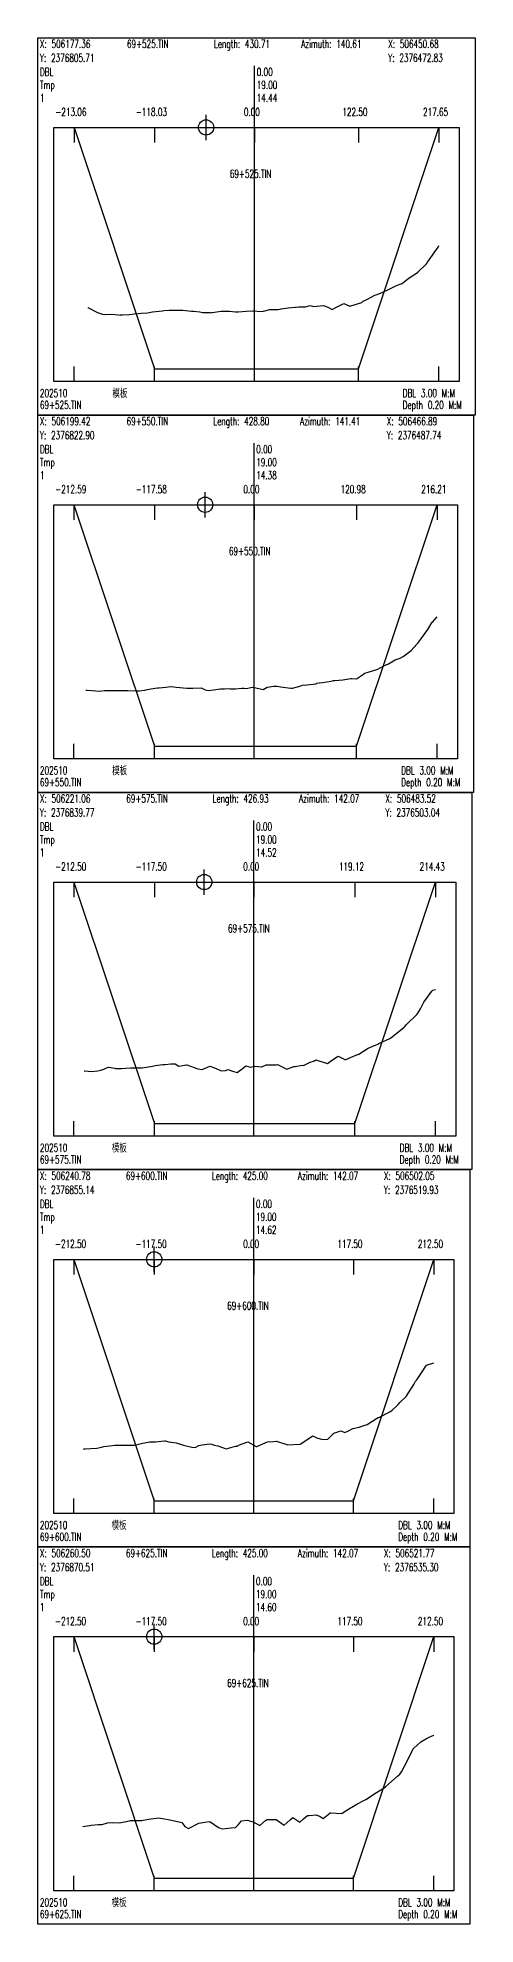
# Model space of a CAD drawing. Extents: x 1 to 194, y -24202 to 0.
# Drawn here: x 1 to 173, y -11284 to -10542 of the extents above; entities that cross this region are included whole.
import ezdxf

# ---------------------------------------------------------------- set-up
doc = ezdxf.new("R2010")
doc.units = 0
doc.header["$MEASUREMENT"] = 0
doc.layers.add('LABELS', color=7, linetype='Continuous')
doc.layers.add('XSECTION', color=7, linetype='Continuous')
doc.styles.get("Standard").update_dxf_attribs({"font": 'txt.shx'})

msp = doc.modelspace()

# ---------------------------------------------------------------- linework, layer by layer
at = {"color": 1}
for p, q in [((62.21, -10577.09), (72.21, -10577.09)), ((67.21, -10582.09), (67.21, -10572.09)), ((61.86, -10725.57), (71.86, -10725.57)), ((66.86, -10730.57), (66.86, -10720.57)), ((61.52, -10874.05), (71.52, -10874.05)), ((66.52, -10879.05), (66.52, -10869.05)), ((41.83, -11022.52), (51.83, -11022.52)), ((46.83, -11027.52), (46.83, -11017.52)), ((41.83, -11171), (51.83, -11171)), ((46.83, -11176), (46.83, -11166))]:
    msp.add_line(p, q, dxfattribs=at)
for centre in [(67.21, -10577.09), (66.86, -10725.57), (66.52, -10874.05), (46.83, -11022.52), (46.83, -11171)]:
    msp.add_circle(centre, 3, dxfattribs=at)
at = {"layer": 'XSECTION', "color": 0, "linetype": 'Continuous'}
for points in [[(1, -10541.81), (173.11, -10541.81), (173.11, -10690.27), (1, -10690.27), (1, -10541.81)], [(86.29, -10677.09), (86.29, -10552.86)], [(86.29, -10677.09), (86.29, -10552.86)], [(7.3, -10577.09), (166.82, -10577.09), (166.82, -10677.09), (7.3, -10677.09), (7.3, -10577.09)], [(15.27, -10577.09), (15.27, -10583.03)], [(15.27, -10577.09), (46.95, -10672.09)], [(15.27, -10577.09), (46.95, -10672.09)], [(46.95, -10577.09), (46.95, -10583.03)], [(86.29, -10577.09), (86.29, -10583.03)], [(127.12, -10577.09), (127.12, -10583.03)], [(127.12, -10672.09), (158.84, -10577.09)], [(127.12, -10672.09), (158.84, -10577.09)], [(158.84, -10577.09), (158.84, -10583.03)], [(15.27, -10677.09), (15.27, -10671.16)], [(46.95, -10677.09), (46.95, -10671.16)], [(46.95, -10672.09), (86.29, -10672.09)], [(46.95, -10672.09), (46.95, -10672.09)], [(46.95, -10672.09), (86.29, -10672.09)], [(86.29, -10677.09), (86.29, -10671.16)], [(86.29, -10672.09), (127.12, -10672.09)], [(86.29, -10672.09), (127.12, -10672.09)], [(127.12, -10677.09), (127.12, -10671.16)], [(127.12, -10672.09), (127.12, -10672.09)], [(158.84, -10677.09), (158.84, -10671.16)], [(1, -10690.28), (172.41, -10690.28), (172.41, -10838.75), (1, -10838.75), (1, -10690.28)], [(86.1, -10825.57), (86.1, -10701.33)], [(86.1, -10825.57), (86.1, -10701.33)], [(7.3, -10725.57), (166.11, -10725.57), (166.11, -10825.57), (7.3, -10825.57), (7.3, -10725.57)], [(15.24, -10725.57), (15.24, -10731.51)], [(15.24, -10725.57), (46.91, -10820.57)], [(15.24, -10725.57), (46.91, -10820.57)], [(46.91, -10725.57), (46.91, -10731.51)], [(86.1, -10725.57), (86.1, -10731.51)], [(126.43, -10725.57), (126.43, -10731.51)], [(126.43, -10820.57), (158.17, -10725.57)], [(126.43, -10820.57), (158.17, -10725.57)], [(158.17, -10725.57), (158.17, -10731.51)], [(15.24, -10825.57), (15.24, -10819.63)], [(46.91, -10825.57), (46.91, -10819.63)], [(46.91, -10820.57), (86.1, -10820.57)], [(46.91, -10820.57), (46.91, -10820.57)], [(46.91, -10820.57), (86.1, -10820.57)], [(86.1, -10825.57), (86.1, -10819.63)], [(86.1, -10820.57), (126.43, -10820.57)], [(86.1, -10820.57), (126.43, -10820.57)], [(126.43, -10825.57), (126.43, -10819.63)], [(126.43, -10820.57), (126.43, -10820.57)], [(158.17, -10825.57), (158.17, -10819.63)], [(1, -10838.76), (171.71, -10838.76), (171.71, -10987.22), (1, -10987.22), (1, -10838.76)], [(86.03, -10974.05), (86.03, -10849.81)], [(86.03, -10974.05), (86.03, -10849.81)], [(7.3, -10874.05), (165.42, -10874.05), (165.42, -10974.05), (7.3, -10974.05), (7.3, -10874.05)], [(15.2, -10874.05), (15.2, -10879.98)], [(15.2, -10874.05), (46.87, -10969.05)], [(15.2, -10874.05), (46.87, -10969.05)], [(46.87, -10874.05), (46.87, -10879.98)], [(86.03, -10874.05), (86.03, -10879.98)], [(125.74, -10874.05), (125.74, -10879.98)], [(125.74, -10969.05), (157.51, -10874.05)], [(125.74, -10969.05), (157.51, -10874.05)], [(157.51, -10874.05), (157.51, -10879.98)], [(15.2, -10974.05), (15.2, -10968.11)], [(46.87, -10974.05), (46.87, -10968.11)], [(46.87, -10969.05), (86.03, -10969.05)], [(46.87, -10969.05), (46.87, -10969.05)], [(46.87, -10969.05), (86.03, -10969.05)], [(86.03, -10974.05), (86.03, -10968.11)], [(86.03, -10969.05), (125.74, -10969.05)], [(86.03, -10969.05), (125.74, -10969.05)], [(125.74, -10974.05), (125.74, -10968.11)], [(125.74, -10969.05), (125.74, -10969.05)], [(157.51, -10974.05), (157.51, -10968.11)], [(1, -10987.23), (171, -10987.23), (171, -11135.7), (1, -11135.7), (1, -10987.23)], [(86, -11122.52), (86, -10998.29)], [(86, -11122.52), (86, -10998.29)], [(7.3, -11022.52), (164.7, -11022.52), (164.7, -11122.52), (7.3, -11122.52), (7.3, -11022.52)], [(15.17, -11022.52), (15.17, -11028.46)], [(15.17, -11022.52), (46.83, -11117.52)], [(15.17, -11022.52), (46.83, -11117.52)], [(46.83, -11022.52), (46.83, -11028.46)], [(86, -11022.52), (86, -11028.46)], [(125.17, -11022.52), (125.17, -11028.46)], [(125.17, -11117.52), (156.83, -11022.52)], [(125.17, -11117.52), (156.83, -11022.52)], [(156.83, -11022.52), (156.83, -11028.46)], [(15.17, -11122.52), (15.17, -11116.58)], [(46.83, -11122.52), (46.83, -11116.58)], [(46.83, -11117.52), (86, -11117.52)], [(46.83, -11117.52), (46.83, -11117.52)], [(46.83, -11117.52), (86, -11117.52)], [(86, -11122.52), (86, -11116.58)], [(86, -11117.52), (125.17, -11117.52)], [(86, -11117.52), (125.17, -11117.52)], [(125.17, -11122.52), (125.17, -11116.58)], [(125.17, -11117.52), (125.17, -11117.52)], [(156.83, -11122.52), (156.83, -11116.58)], [(1, -11135.71), (171, -11135.71), (171, -11284.18), (1, -11284.18), (1, -11135.71)], [(86, -11271), (86, -11146.76)], [(86, -11271), (86, -11146.76)], [(7.3, -11171), (164.7, -11171), (164.7, -11271), (7.3, -11271), (7.3, -11171)], [(15.17, -11171), (15.17, -11176.94)], [(15.17, -11171), (46.83, -11266)], [(15.17, -11171), (46.83, -11266)], [(46.83, -11171), (46.83, -11176.94)], [(86, -11171), (86, -11176.94)], [(125.17, -11171), (125.17, -11176.94)], [(125.17, -11266), (156.83, -11171)], [(125.17, -11266), (156.83, -11171)], [(156.83, -11171), (156.83, -11176.94)], [(15.17, -11271), (15.17, -11265.06)], [(46.83, -11271), (46.83, -11265.06)], [(46.83, -11266), (86, -11266)], [(46.83, -11266), (46.83, -11266)], [(46.83, -11266), (86, -11266)], [(86, -11271), (86, -11265.06)], [(86, -11266), (125.17, -11266)], [(86, -11266), (125.17, -11266)], [(125.17, -11271), (125.17, -11265.06)], [(125.17, -11266), (125.17, -11266)], [(156.83, -11271), (156.83, -11265.06)]]:
    msp.add_lwpolyline(points, dxfattribs=at)
at = {"layer": 'XSECTION', "color": 1, "linetype": 'Continuous'}
for points in [[(20.64, -10647.94), (20.65, -10647.94), (20.65, -10647.94), (20.73, -10647.99), (24.46, -10649.99), (26.44, -10650.64), (27.77, -10650.69), (30.03, -10650.59), (32.72, -10650.89), (33.47, -10650.99), (33.73, -10650.89), (34.39, -10650.84), (37.08, -10650.69), (39.05, -10650.44), (41.78, -10650.24), (44.14, -10650.04), (46.21, -10649.64), (50.04, -10649.24), (50.56, -10649.19), (52.64, -10649.04), (57.4, -10648.99), (57.82, -10648.99), (58.03, -10649.04), (61.52, -10649.34), (61.94, -10649.39), (62.32, -10649.39), (64.72, -10649.69), (65.75, -10649.89), (68.88, -10649.99), (69.26, -10650.04), (69.65, -10649.94), (73.19, -10649.39), (74.27, -10649.34), (76.42, -10649.34), (78.85, -10649.64), (79.16, -10649.69), (79.82, -10649.64), (83.14, -10649.34), (85.63, -10649.24), (86.08, -10649.29), (87.38, -10649.39), (89.06, -10649.54), (89.85, -10649.39), (92.29, -10648.79), (95.55, -10648.69), (96.34, -10648.59), (96.77, -10648.54), (99.56, -10648.04), (102.29, -10647.89), (102.7, -10647.84), (103.66, -10647.64), (106.36, -10647.69), (108.12, -10647.24), (109.45, -10647.54), (112.04, -10647.29), (113.43, -10647.24), (115.13, -10647.89), (116.79, -10648.69), (118.23, -10647.94), (121.39, -10646.39), (123.52, -10647.34), (123.82, -10647.39), (124.16, -10647.34), (128.46, -10645.94), (129.07, -10645.44), (130.68, -10644.64), (133.65, -10643.09), (134.57, -10642.79), (136.76, -10641.99), (139.25, -10640.69), (142.15, -10639.34), (143.53, -10638.84), (144.35, -10638.49), (145.97, -10637.24), (147.54, -10635.99), (150.03, -10634.39), (150.51, -10634.04), (153.87, -10630.74), (154.17, -10630.44), (154.22, -10630.34), (154.36, -10630.14), (158.48, -10624.19), (158.84, -10623.59)], [(19.9, -10798.57), (19.99, -10798.57), (20.42, -10798.57), (22.36, -10798.72), (25.31, -10798.92), (27.22, -10798.67), (31.41, -10798.72), (31.97, -10798.72), (32.27, -10798.72), (36.29, -10798.72), (36.45, -10798.72), (39.78, -10798.87), (40.05, -10798.87), (40.9, -10798.77), (43.13, -10798.52), (43.46, -10798.47), (45.52, -10798.02), (48.16, -10797.62), (48.82, -10797.57), (51.39, -10797.32), (52.29, -10797.17), (53.59, -10797.07), (55.51, -10797.32), (59.63, -10797.72), (60.75, -10797.82), (62.05, -10797.72), (65.26, -10797.62), (66.9, -10798.37), (68.21, -10798.62), (71.03, -10798.27), (72.96, -10797.97), (74.5, -10797.97), (76.28, -10797.92), (76.89, -10798.07), (78.84, -10798.07), (81.24, -10797.77), (82.15, -10797.82), (82.97, -10797.87), (85.42, -10797.42), (86.79, -10797.57), (89.71, -10798.22), (91.28, -10797.37), (93.86, -10796.92), (95.21, -10796.97), (96.44, -10797.22), (100.51, -10797.82), (101.24, -10797.72), (104.12, -10797.02), (105.46, -10796.42), (105.86, -10796.57), (110.5, -10796.07), (110.84, -10795.82), (111.7, -10795.67), (112.97, -10795.52), (116.38, -10794.97), (117.31, -10794.77), (117.89, -10794.77), (121.04, -10794.42), (124.18, -10793.92), (124.31, -10793.92), (124.52, -10793.92), (126.44, -10794.12), (128.78, -10792.52), (129.36, -10792.02), (129.7, -10791.92), (134.44, -10790.47), (134.81, -10790.27), (137.18, -10789.02), (138.93, -10788.12), (141.67, -10786.57), (143.51, -10785.92), (144.73, -10785.32), (146.3, -10784.12), (147.85, -10782.97), (150.13, -10780.42), (150.58, -10780.02), (151.7, -10778.47), (154.48, -10774.72), (156.2, -10771.77), (156.23, -10771.77), (158.17, -10769.72)], [(19.32, -10948.3), (19.32, -10948.3), (19.34, -10948.3), (19.39, -10948.3), (19.58, -10948.35), (22.19, -10948.65), (24.59, -10948.3), (25.83, -10948.05), (26.97, -10947.65), (28.73, -10946.9), (31.28, -10947.35), (31.56, -10947.4), (34.01, -10947.4), (35.71, -10947.25), (37.54, -10947.15), (39.5, -10947.2), (42.11, -10947.2), (44.49, -10946.8), (45.53, -10946.65), (47.3, -10946.25), (50.18, -10945.9), (50.57, -10945.85), (51.16, -10945.8), (53.41, -10945.55), (55.05, -10945.55), (56.52, -10946.45), (59.54, -10945.95), (59.59, -10945.95), (59.62, -10945.95), (63.93, -10947.6), (65.62, -10947.85), (67.57, -10947.05), (68.7, -10946.55), (70.95, -10947.35), (73.15, -10948.35), (74.9, -10948.15), (75.86, -10947.8), (77.57, -10948.5), (79.49, -10949), (81.44, -10947.5), (82.8, -10946.4), (84.64, -10946.95), (86.45, -10946.55), (89.04, -10946.8), (89.1, -10946.8), (90.82, -10946), (94.79, -10946), (95.26, -10945.85), (96.59, -10946.55), (98.95, -10947.65), (101.76, -10946.65), (101.85, -10946.65), (102.25, -10946.6), (105, -10946.1), (105.6, -10946.3), (108.21, -10944.95), (109.93, -10944.35), (110.36, -10943.95), (111.18, -10944.3), (114.98, -10945.4), (116.59, -10944.25), (119.22, -10942.55), (122.05, -10943.95), (122.18, -10943.9), (123.12, -10943.55), (126.74, -10941.85), (127.01, -10941.95), (127.25, -10941.75), (130.96, -10939.4), (134.07, -10938.05), (134.76, -10937.8), (135.18, -10937.65), (139.5, -10935.65), (139.53, -10935.65), (139.77, -10935.45), (144.54, -10931.65), (145.08, -10931.25), (145.43, -10930.95), (145.99, -10930.3), (150.2, -10926), (151.58, -10923.9), (152.88, -10921.3), (156.04, -10917.05), (156.26, -10916.75), (156.44, -10916.65), (157.51, -10916.3)], [(18.98, -11097.02), (19.03, -11096.92), (19.41, -11097.17), (19.65, -11097.12), (21.9, -11097.02), (24.25, -11096.82), (26.13, -11096.37), (27.05, -11096.17), (29.36, -11095.92), (31.37, -11095.67), (34.73, -11095.67), (36.04, -11095.67), (36.3, -11095.67), (37.24, -11095.67), (38.7, -11095.62), (39.05, -11095.62), (42.25, -11094.87), (44.41, -11094.42), (44.97, -11094.32), (47.39, -11094.32), (50.89, -11093.97), (51.13, -11093.92), (52.59, -11094.37), (55.46, -11094.77), (58.31, -11095.62), (61.59, -11096.47), (62.94, -11096.52), (64.31, -11095.72), (65.7, -11095.47), (68.51, -11095.12), (69.51, -11095.27), (70.45, -11095.62), (71.88, -11095.97), (75.09, -11097.07), (78.81, -11096.02), (79.59, -11096.07), (79.98, -11095.67), (83.62, -11094.37), (86.9, -11096.12), (87.16, -11096.17), (87.44, -11096.02), (91.43, -11094.37), (93.81, -11094.22), (94.94, -11094.12), (98.93, -11095.42), (99.13, -11095.52), (104.2, -11095.27), (104.21, -11095.27), (104.22, -11095.27), (104.26, -11095.22), (109.19, -11092.02), (110.74, -11092.72), (113.06, -11093.42), (115.07, -11093.27), (117.54, -11090.92), (119.01, -11090.42), (120.26, -11090.07), (121.79, -11090.62), (122.95, -11090.17), (124.93, -11089.07), (127.49, -11088.52), (129.24, -11087.87), (130.63, -11087.52), (134.31, -11085.17), (134.97, -11084.82), (135.22, -11084.72), (139.49, -11082.47), (140.44, -11081.87), (142.28, -11080.12), (142.79, -11079.62), (143.44, -11078.87), (145.98, -11076.47), (148.99, -11071.77), (149.67, -11070.47), (150.13, -11069.92), (151.92, -11067.17), (153.89, -11064.17), (156.83, -11063.22)], [(18.68, -11245.7), (21.38, -11245.3), (22, -11245.15), (24.79, -11244.95), (26.31, -11244.9), (28.38, -11244.3), (30.61, -11244.15), (33.1, -11244.2), (37.06, -11243.5), (37.51, -11243.4), (38.44, -11243.4), (40.69, -11243.4), (41.88, -11243.3), (44.61, -11242.85), (47.55, -11242.45), (48.53, -11242.35), (50.85, -11242.7), (52.29, -11242.9), (53.62, -11243.2), (57.67, -11244.15), (58.89, -11245.75), (60.27, -11246.45), (64.38, -11244.45), (66.75, -11243.95), (68.71, -11243.8), (72.16, -11246.05), (73.49, -11246.65), (77.09, -11246.2), (78.74, -11246.1), (79.85, -11245.1), (81.16, -11243.5), (83.34, -11243.15), (85.76, -11243.85), (88.33, -11245.35), (90.65, -11243.4), (91.23, -11243), (94.63, -11242.95), (94.72, -11242.95), (94.77, -11243), (97.96, -11245.2), (100.31, -11243.05), (101.31, -11242.15), (102.14, -11242.75), (104.15, -11244), (105.57, -11242.65), (107.11, -11241.4), (107.74, -11241.35), (110.5, -11241.15), (112.14, -11241.8), (113.23, -11242.6), (115.95, -11240.4), (116.04, -11240.3), (116.26, -11240.3), (120.6, -11240.65), (122.33, -11239.45), (126.49, -11236.85), (129.58, -11235.35), (129.8, -11235.25), (130.03, -11235.1), (134.26, -11232.3), (137.65, -11230.2), (137.87, -11230.05), (137.98, -11230), (142.57, -11225.85), (143.5, -11225.05), (144.13, -11224.15), (146.46, -11219.75), (146.77, -11219.1), (148.82, -11214.95), (150.28, -11213.65), (151.7, -11212.35), (153.98, -11211.05), (155, -11210.6), (156.81, -11209.8), (156.83, -11209.8)]]:
    msp.add_lwpolyline(points, dxfattribs=at)

# ---------------------------------------------------------------- texts
at = {"layer": 'LABELS', "color": 0, "width": 0.666667}
for s, height, p in [('Y: 2376805.71', 3.1482, (1.85, -10551.33)), ('X: 506177.36', 3.1482, (1.85, -10545.81)), ('69+525.TIN', 3.148, (36.1, -10545.81)), ('Length: 430.71', 3.1482, (70.36, -10545.81)), ('Azimuth: 140.61', 3.1482, (104.61, -10545.81)), ('Y: 2376472.83', 3.1482, (138.86, -10551.33)), ('X: 506450.68', 3.1482, (138.86, -10545.81)), ('DBL', 3.148, (1.85, -10556.86)), ('0.00', 3.148, (87.14, -10556.86)), ('0.00', 3.148, (87.14, -10556.86)), ('Tmp', 3.148, (1.85, -10561.96)), ('19.00', 3.148, (87.14, -10561.96)), ('19.00', 3.148, (87.14, -10561.96)), ('-213.06', 3.148, (7.93, -10572.59)), ('-118.03', 3.148, (39.6, -10572.59)), ('0.00', 3.148, (82.09, -10572.59)), ('122.50', 3.148, (120.83, -10572.59)), ('217.65', 3.148, (152.55, -10572.59)), ('69+525.TIN', 3.148, (76.56, -10596.91)), ('模板', 3.148, (30.39, -10683.22)), ('DBL 3.00 M:M', 3.1482, (144.57, -10683.22)), ('69+525.TIN', 3.148, (1.85, -10687.89)), ('Depth 0.20 M:M', 3.1482, (144.57, -10687.89)), ('Y: 2376822.90', 3.1482, (1.85, -10699.81)), ('X: 506199.42', 3.1482, (1.85, -10694.28)), ('69+550.TIN', 3.148, (35.96, -10694.28)), ('Length: 428.80', 3.1482, (70.07, -10694.28)), ('Azimuth: 141.41', 3.1482, (104.18, -10694.28)), ('Y: 2376487.74', 3.1482, (138.29, -10699.81)), ('X: 506466.89', 3.1482, (138.29, -10694.28)), ('DBL', 3.148, (1.85, -10705.33)), ('0.00', 3.148, (86.95, -10705.33)), ('0.00', 3.148, (86.95, -10705.33)), ('Tmp', 3.148, (1.85, -10710.44)), ('19.00', 3.148, (86.95, -10710.44)), ('19.00', 3.148, (86.95, -10710.44)), ('-212.59', 3.148, (7.89, -10721.07)), ('-117.58', 3.148, (39.56, -10721.07)), ('0.00', 3.148, (81.9, -10721.07)), ('120.98', 3.148, (120.13, -10721.07)), ('216.21', 3.148, (151.87, -10721.07)), ('69+550.TIN', 3.148, (76.21, -10745.38)), ('模板', 3.148, (30.28, -10831.69)), ('DBL 3.00 M:M', 3.1482, (143.98, -10831.69)), ('69+550.TIN', 3.148, (1.85, -10836.37)), ('Depth 0.20 M:M', 3.1482, (143.98, -10836.37)), ('Y: 2376839.77', 3.1482, (1.85, -10848.28)), ('X: 506221.06', 3.1482, (1.85, -10842.76)), ('69+575.TIN', 3.148, (35.82, -10842.76)), ('Length: 426.93', 3.1482, (69.8, -10842.76)), ('Azimuth: 142.07', 3.1482, (103.77, -10842.76)), ('Y: 2376503.04', 3.1482, (137.74, -10848.28)), ('X: 506483.52', 3.1482, (137.74, -10842.76)), ('DBL', 3.148, (1.85, -10853.81)), ('0.00', 3.148, (86.89, -10853.81)), ('0.00', 3.148, (86.89, -10853.81)), ('Tmp', 3.148, (1.85, -10858.91)), ('19.00', 3.148, (86.89, -10858.91)), ('19.00', 3.148, (86.89, -10858.91)), ('-212.50', 3.148, (7.86, -10869.54)), ('-117.50', 3.148, (39.52, -10869.54)), ('0.00', 3.148, (81.84, -10869.54)), ('119.12', 3.148, (119.45, -10869.54)), ('214.43', 3.148, (151.22, -10869.54)), ('69+575.TIN', 3.148, (75.86, -10893.86)), ('模板', 3.148, (30.16, -10980.17)), ('DBL 3.00 M:M', 3.1482, (143.4, -10980.17)), ('69+575.TIN', 3.148, (1.85, -10984.85)), ('Depth 0.20 M:M', 3.1482, (143.4, -10984.85)), ('Y: 2376855.14', 3.1482, (1.85, -10996.76)), ('X: 506240.78', 3.1482, (1.85, -10991.23)), ('69+600.TIN', 3.148, (35.68, -10991.23)), ('Length: 425.00', 3.1482, (69.51, -10991.23)), ('Azimuth: 142.07', 3.1482, (103.34, -10991.23)), ('Y: 2376519.93', 3.1482, (137.17, -10996.76)), ('X: 506502.05', 3.1482, (137.17, -10991.23)), ('DBL', 3.148, (1.85, -11002.29)), ('0.00', 3.148, (86.85, -11002.29)), ('0.00', 3.148, (86.85, -11002.29)), ('Tmp', 3.148, (1.85, -11007.39)), ('19.00', 3.148, (86.85, -11007.39)), ('19.00', 3.148, (86.85, -11007.39)), ('-212.50', 3.148, (7.82, -11018.02)), ('-117.50', 3.148, (39.49, -11018.02)), ('0.00', 3.148, (81.8, -11018.02)), ('117.50', 3.148, (118.87, -11018.02)), ('212.50', 3.148, (150.54, -11018.02)), ('69+600.TIN', 3.148, (75.5, -11042.34)), ('模板', 3.148, (30.04, -11128.65)), ('DBL 3.00 M:M', 3.1482, (142.81, -11128.65)), ('69+600.TIN', 3.148, (1.85, -11133.32)), ('Depth 0.20 M:M', 3.1482, (142.81, -11133.32)), ('Y: 2376870.51', 3.1482, (1.85, -11145.24)), ('X: 506260.50', 3.1482, (1.85, -11139.71)), ('69+625.TIN', 3.148, (35.68, -11139.71)), ('Length: 425.00', 3.1482, (69.51, -11139.71)), ('Azimuth: 142.07', 3.1482, (103.34, -11139.71)), ('Y: 2376535.30', 3.1482, (137.17, -11145.24)), ('X: 506521.77', 3.1482, (137.17, -11139.71)), ('DBL', 3.148, (1.85, -11150.76)), ('0.00', 3.148, (86.85, -11150.76)), ('0.00', 3.148, (86.85, -11150.76)), ('Tmp', 3.148, (1.85, -11155.86)), ('19.00', 3.148, (86.85, -11155.86)), ('19.00', 3.148, (86.85, -11155.86)), ('-212.50', 3.148, (7.82, -11166.49)), ('-117.50', 3.148, (39.49, -11166.49)), ('0.00', 3.148, (81.8, -11166.49)), ('117.50', 3.148, (118.87, -11166.49)), ('212.50', 3.148, (150.54, -11166.49)), ('69+625.TIN', 3.148, (75.5, -11190.81)), ('模板', 3.148, (30.04, -11277.12)), ('DBL 3.00 M:M', 3.1482, (142.81, -11277.12)), ('69+625.TIN', 3.148, (1.85, -11281.8)), ('Depth 0.20 M:M', 3.1482, (142.81, -11281.8))]:
    msp.add_text(s, height=height, dxfattribs=at).set_placement(p)
at = {"layer": 'LABELS', "color": 1, "width": 0.666667}
for s, height, p in [('1', 3.15, (1.85, -10567.06)), ('14.44', 3.148, (87.14, -10567.06)), ('14.44', 3.148, (87.14, -10567.06)), ('202510', 3.148, (1.85, -10683.22)), ('1', 3.15, (1.85, -10715.54)), ('14.38', 3.148, (86.95, -10715.54)), ('14.38', 3.148, (86.95, -10715.54)), ('202510', 3.148, (1.85, -10831.69)), ('1', 3.15, (1.85, -10864.01)), ('14.52', 3.148, (86.89, -10864.01)), ('14.52', 3.148, (86.89, -10864.01)), ('202510', 3.148, (1.85, -10980.17)), ('1', 3.15, (1.85, -11012.49)), ('14.62', 3.148, (86.85, -11012.49)), ('14.62', 3.148, (86.85, -11012.49)), ('202510', 3.148, (1.85, -11128.65)), ('1', 3.15, (1.85, -11160.96)), ('14.60', 3.148, (86.85, -11160.96)), ('14.60', 3.148, (86.85, -11160.96)), ('202510', 3.148, (1.85, -11277.12))]:
    msp.add_text(s, height=height, dxfattribs=at).set_placement(p)

doc.saveas('drawing.dxf')
